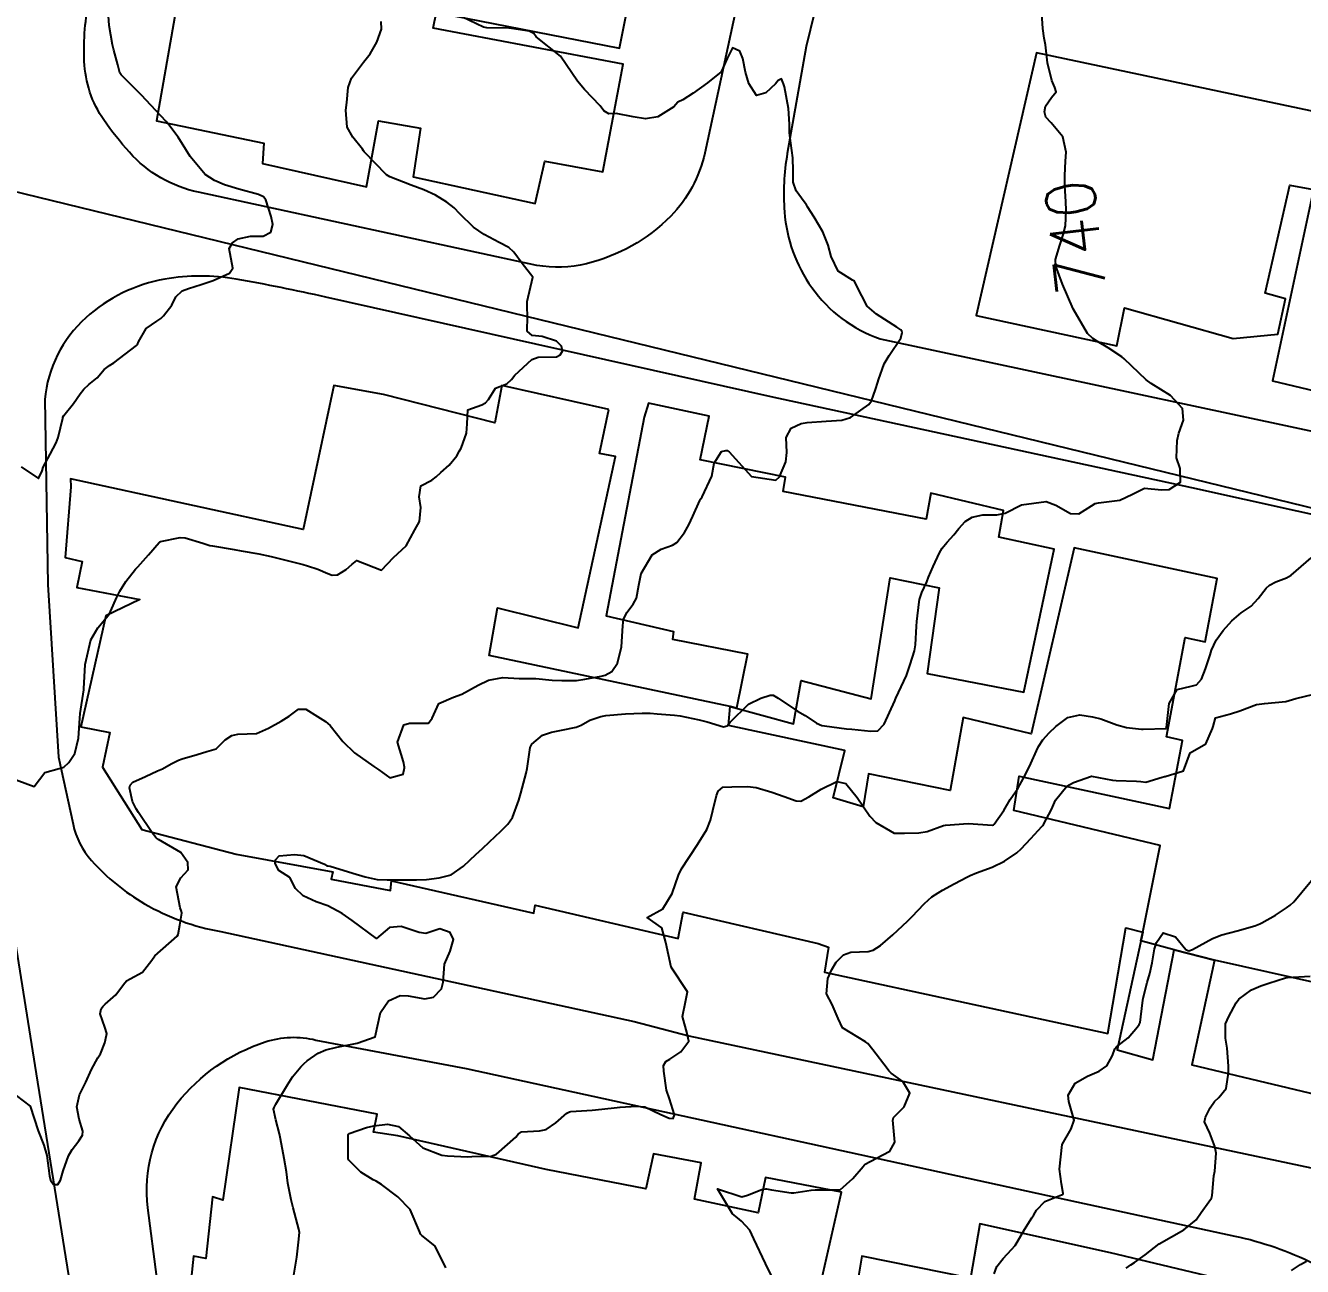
# Model space of a CAD drawing. Header units: metres. Extents: x 318500 to 325275, y 7408834 to 7428799.
# Drawn here: x 320217.4 to 320321.3, y 7413787.5 to 7413888.5 of the extents above; entities that cross this region are included whole.
import ezdxf
from ezdxf.enums import TextEntityAlignment as Align

# ---------------------------------------------------------------- set-up
doc = ezdxf.new("R2010")
doc.units = ezdxf.units.M
doc.header["$MEASUREMENT"] = 0
doc.linetypes.add('CONTINUO', pattern=[0])
for name, color, linetype in [('Cotas', 45, 'Continuous'), ('Curvas de Nivel 1m', 11, 'Continuous'), ('Curvas de Nivel 5m', 15, 'Continuous'), ('Edificações', 30, 'Continuous'), ('TEXTO', 45, 'Continuous'), ('Vias Primárias', 230, 'Continuous')]:
    doc.layers.add(name, color=color, linetype=linetype)
doc.styles.add('Style-STANDARD', font='STANDARD.shx')

msp = doc.modelspace()

# ---------------------------------------------------------------- linework, layer by layer
at = {"layer": 'Curvas de Nivel 1m', "flags": 128}
for points, elevation in [([(320216.11, 7413827.25), (320218.1, 7413826.51), (320218.96, 7413827.66), (320220.12, 7413827.99), (320220.5, 7413828.11), (320220.92, 7413828.48), (320221.39, 7413829.22), (320221.7, 7413830.47), (320221.8, 7413832.09), (320221.83, 7413832.47), (320222.12, 7413834.38), (320222.13, 7413834.46), (320222.24, 7413836.46), (320222.71, 7413838.45), (320223.27, 7413839.45), (320224.11, 7413840.43), (320224.19, 7413840.54), (320224.29, 7413840.76), (320224.82, 7413841.92), (320225.06, 7413842.42), (320225.54, 7413843.2), (320226.34, 7413844.2), (320226.52, 7413844.41), (320227.38, 7413845.37), (320228.27, 7413846.38), (320228.32, 7413846.43), (320228.37, 7413846.47), (320229.96, 7413846.78), (320230.38, 7413846.76), (320231.8, 7413846.34), (320232.37, 7413846.15), (320232.59, 7413846.1), (320234.36, 7413845.81), (320234.94, 7413845.71), (320236.36, 7413845.46), (320237.37, 7413845.25), (320238.35, 7413845.01), (320239.99, 7413844.59), (320240.34, 7413844.48), (320241.17, 7413844.21), (320241.99, 7413843.85), (320242.34, 7413843.71), (320242.76, 7413843.76), (320243.48, 7413844.18), (320243.93, 7413844.59), (320244.35, 7413844.91), (320246.34, 7413844.14), (320247.32, 7413845.16), (320248.37, 7413846.11), (320249.07, 7413847.42), (320249.45, 7413848.1), (320249.55, 7413849.24), (320249.42, 7413850.1), (320249.56, 7413850.98), (320250.44, 7413851.46), (320250.81, 7413851.72), (320251.19, 7413852.08), (320251.86, 7413852.67), (320252.47, 7413853.43), (320252.7, 7413853.83), (320252.82, 7413854.06), (320253.27, 7413855.27), (320253.32, 7413856.05), (320253.37, 7413857.19), (320254.52, 7413857.58), (320254.82, 7413857.74), (320255.07, 7413858.03), (320255.64, 7413858.93), (320256.55, 7413859.3), (320256.92, 7413859.64), (320257.19, 7413860), (320258.58, 7413861.28), (320259.1, 7413861.46), (320260.58, 7413861.48), (320260.89, 7413861.65), (320261.07, 7413861.95), (320261.01, 7413862.37), (320260.6, 7413862.76), (320259.42, 7413863.16), (320258.6, 7413863.24), (320258.19, 7413863.57), (320258.2, 7413863.99), (320258.22, 7413864.38), (320258.19, 7413865.99), (320258.66, 7413867.98), (320257.79, 7413869.1), (320257.13, 7413870), (320256.7, 7413870.4), (320255.93, 7413870.79), (320254.71, 7413871.45), (320253.84, 7413872.05), (320252.73, 7413873.14), (320252.27, 7413873.61), (320251.68, 7413874.08), (320250.75, 7413874.66), (320249.79, 7413875.07), (320248.76, 7413875.45), (320247.04, 7413876.14), (320246.77, 7413876.31), (320244.95, 7413878.17), (320244.88, 7413878.25), (320244.8, 7413878.38), (320244.01, 7413879.38), (320243.57, 7413880.19), (320243.46, 7413881.57), (320243.52, 7413882.19), (320243.64, 7413883.42), (320243.91, 7413884.18), (320244.89, 7413885.48), (320245.44, 7413886.16), (320245.98, 7413887.09), (320246.35, 7413888.15), (320246.31, 7413888.78)], 738), ([(320216.61, 7413801.37), (320217.76, 7413800.51), (320218.41, 7413798.5), (320218.87, 7413797.34), (320219.12, 7413796.5), (320219.33, 7413794.84), (320219.42, 7413794.49), (320219.67, 7413794.13), (320220.02, 7413794.14), (320220.24, 7413794.48), (320220.45, 7413795.24), (320220.87, 7413796.47), (320221.19, 7413796.98), (320221.72, 7413797.68), (320222.03, 7413798.15), (320222.04, 7413798.46), (320221.74, 7413799.45), (320221.57, 7413800.46), (320221.77, 7413801.42), (320222.29, 7413802.45), (320222.75, 7413803.49), (320223.28, 7413804.44), (320223.48, 7413804.77), (320223.83, 7413805.66), (320223.98, 7413806.28), (320223.99, 7413806.43), (320223.85, 7413806.95), (320223.45, 7413808.03), (320223.55, 7413808.43), (320223.67, 7413808.63), (320223.87, 7413808.81), (320224.74, 7413809.56), (320225.37, 7413810.42), (320225.6, 7413810.71), (320225.9, 7413810.86), (320226.89, 7413811.41), (320227.65, 7413812.38), (320227.92, 7413812.75), (320229.73, 7413814.35), (320229.8, 7413814.49), (320229.95, 7413815.25), (320230.1, 7413816.22), (320230.09, 7413816.35), (320229.97, 7413816.65), (320229.63, 7413818.36), (320230.01, 7413819.08), (320230.61, 7413819.75), (320230.58, 7413820.34), (320230.03, 7413821.14), (320228.21, 7413822.21), (320228.05, 7413822.31), (320227.98, 7413822.38), (320227.68, 7413822.76), (320226.58, 7413824.4), (320226.38, 7413824.7), (320226.09, 7413825.31), (320225.85, 7413826.41), (320225.89, 7413826.63), (320226.11, 7413826.88), (320227.16, 7413827.34), (320228.12, 7413827.79), (320228.53, 7413827.97), (320229.23, 7413828.36), (320229.82, 7413828.67), (320230.14, 7413828.78), (320231.34, 7413829.14), (320232.15, 7413829.37), (320232.89, 7413829.58), (320233.63, 7413830.31), (320234.16, 7413830.68), (320234.66, 7413830.79), (320236.17, 7413830.84), (320237.16, 7413831.27), (320238.18, 7413831.85), (320238.83, 7413832.24), (320239.6, 7413832.81), (320240.19, 7413832.83), (320241.13, 7413832.21), (320241.79, 7413831.81), (320242.17, 7413831.49), (320243.21, 7413830.18), (320244.15, 7413829.27), (320245.74, 7413828.15), (320246.13, 7413827.87), (320247.02, 7413827.22), (320248.12, 7413827.52), (320248.21, 7413828.03), (320248.21, 7413828.11), (320248.14, 7413828.54), (320247.66, 7413830.12), (320248.17, 7413831.55), (320248.62, 7413831.67), (320250.18, 7413831.69), (320250.47, 7413832.09), (320251.01, 7413833.27), (320252.21, 7413833.8), (320252.89, 7413834.05), (320254.22, 7413834.78), (320255.07, 7413835.18), (320256.23, 7413835.4), (320257.56, 7413835.32), (320258.23, 7413835.31), (320258.9, 7413835.3), (320260.23, 7413835.18), (320261.03, 7413835.14), (320262.23, 7413835.16), (320262.9, 7413835.25), (320264.23, 7413835.5), (320264.55, 7413835.58), (320265.08, 7413835.89), (320265.56, 7413836.57), (320265.88, 7413837.88), (320266, 7413839.59), (320266.01, 7413839.87), (320266.05, 7413840.12), (320266.3, 7413840.68), (320266.82, 7413841.36), (320267.11, 7413841.86), (320267.29, 7413842.92), (320267.49, 7413843.86), (320268.37, 7413845.39), (320269.1, 7413845.84), (320270.04, 7413846.16), (320270.38, 7413846.39), (320271, 7413847.2), (320271.35, 7413847.81), (320271.68, 7413848.53), (320272.26, 7413849.8), (320272.31, 7413849.92), (320272.43, 7413850.11), (320273.24, 7413851.79), (320273.42, 7413852.83), (320274.01, 7413853.78), (320274.37, 7413853.88), (320274.48, 7413853.87), (320274.64, 7413853.77), (320276.45, 7413851.74), (320278.45, 7413851.45), (320278.74, 7413851.72), (320279.24, 7413852.94), (320279.34, 7413853.71), (320279.28, 7413854.93), (320279.69, 7413855.7), (320280.51, 7413856.07), (320281, 7413856.16), (320282.52, 7413856.26), (320283.82, 7413856.35), (320284.52, 7413856.55), (320286, 7413857.62), (320286.23, 7413857.92), (320286.55, 7413858.82), (320286.75, 7413859.42), (320286.79, 7413859.61), (320287.26, 7413860.92), (320287.67, 7413861.59), (320288.6, 7413863.02), (320288.73, 7413863.46), (320288.69, 7413863.58), (320288.61, 7413863.68), (320288.28, 7413863.92), (320286.63, 7413864.97), (320285.86, 7413865.62), (320285, 7413867.3), (320284.83, 7413867.64), (320284.73, 7413867.7), (320284.67, 7413867.72), (320283.5, 7413868.47), (320282.94, 7413869.66), (320282.7, 7413870.58), (320282.25, 7413871.67), (320281.56, 7413872.85), (320281.02, 7413873.69), (320280.92, 7413873.85), (320280.75, 7413874.1), (320280.08, 7413875.01), (320279.85, 7413875.7), (320279.86, 7413876.62), (320279.82, 7413877.7), (320279.65, 7413878.88), (320279.56, 7413879.71), (320279.56, 7413880.43), (320279.48, 7413881.71), (320279.13, 7413883.46), (320279.07, 7413883.72), (320278.89, 7413884.12), (320278.63, 7413883.97), (320278.42, 7413883.72), (320277.63, 7413882.97), (320276.87, 7413882.76), (320276.23, 7413883.75), (320275.98, 7413884.67), (320275.74, 7413885.76), (320275.51, 7413886.36), (320274.92, 7413886.63), (320274.47, 7413885.78), (320273.98, 7413884.69), (320272.88, 7413883.8), (320271.72, 7413882.96), (320270.86, 7413882.41), (320270.47, 7413882.21), (320270.15, 7413881.83), (320268.84, 7413881.03), (320267.84, 7413880.87), (320266.84, 7413881.02), (320265.44, 7413881.29), (320264.84, 7413881.27), (320264.45, 7413881.51), (320264.14, 7413881.91), (320262.87, 7413883.26), (320262.3, 7413883.94), (320260.91, 7413885.96), (320258.93, 7413887.53), (320258.74, 7413887.8), (320258.36, 7413887.99), (320256.93, 7413888.22), (320256.71, 7413888.24), (320254.93, 7413888.26), (320254.65, 7413888.33), (320252.95, 7413889.14)], 739), ([(320217.02, 7413852.53), (320218.44, 7413851.59), (320218.73, 7413852.22), (320218.83, 7413852.51), (320219.39, 7413853.58), (320219.89, 7413854.5), (320220.05, 7413854.93), (320220.41, 7413856.49), (320220.43, 7413856.57), (320220.5, 7413856.72), (320221.3, 7413857.7), (320221.83, 7413858.47), (320222.14, 7413858.86), (320222.54, 7413859.23), (320223.21, 7413859.79), (320223.79, 7413860.45), (320224.22, 7413860.78), (320224.57, 7413861.01), (320226.41, 7413862.41), (320226.49, 7413862.5), (320226.58, 7413862.7), (320227.21, 7413863.79), (320228.06, 7413864.39), (320228.4, 7413864.6), (320228.62, 7413864.83), (320229.29, 7413865.71), (320229.62, 7413866.37), (320230.14, 7413866.87), (320230.65, 7413867.06), (320231.68, 7413867.37), (320232.65, 7413867.71), (320233.97, 7413868.31), (320234.25, 7413868.72), (320233.96, 7413870.31), (320234.23, 7413870.77), (320234.7, 7413871.09), (320235.68, 7413871.32), (320236.71, 7413871.32), (320237.35, 7413871.63), (320237.52, 7413872.27), (320237.37, 7413872.92), (320236.95, 7413874.28), (320236.74, 7413874.51), (320236.33, 7413874.7), (320234.75, 7413875.14), (320233.58, 7413875.5), (320232.76, 7413875.84), (320231.99, 7413876.34), (320230.79, 7413877.79), (320230.42, 7413878.36), (320229.8, 7413879.38), (320229.05, 7413880.38), (320228.82, 7413880.64), (320227.18, 7413882.41), (320226.86, 7413882.75), (320225.16, 7413884.44), (320225.06, 7413884.61), (320224.89, 7413885.27), (320224.56, 7413886.44), (320224.47, 7413886.88), (320224.18, 7413888.45), (320224.14, 7413889.25)], 737), ([(320251.59, 7413787.36), (320251.24, 7413788.07), (320250.68, 7413789.14), (320249.62, 7413789.98), (320249.53, 7413790.09), (320249.48, 7413790.24), (320248.67, 7413792.1), (320247.67, 7413793.14), (320246.34, 7413794.13), (320245.93, 7413794.39), (320245.68, 7413794.51), (320244.67, 7413795.13), (320243.7, 7413796.1), (320243.66, 7413796.17), (320243.65, 7413796.22), (320243.64, 7413798.17), (320243.66, 7413798.24), (320243.73, 7413798.29), (320245.13, 7413798.76), (320245.74, 7413798.92), (320246.83, 7413799.03), (320247.74, 7413798.84), (320248.64, 7413798.1), (320249.72, 7413797.11), (320251.25, 7413796.53), (320251.71, 7413796.46), (320253.36, 7413796.38), (320253.71, 7413796.4), (320255.27, 7413796.45), (320255.71, 7413796.61), (320257.27, 7413797.99), (320257.48, 7413798.24), (320257.74, 7413798.42), (320259.21, 7413798.49), (320259.74, 7413798.62), (320260.53, 7413799.16), (320261.44, 7413799.93), (320261.64, 7413800.05), (320261.76, 7413800.08), (320263.48, 7413800.19), (320263.76, 7413800.2), (320265.28, 7413800.36), (320265.77, 7413800.43), (320267.1, 7413800.52), (320267.77, 7413800.44), (320269.08, 7413799.83), (320269.76, 7413799.52), (320270.07, 7413799.5), (320270.2, 7413799.81), (320269.78, 7413801.1), (320269.55, 7413801.82), (320269.33, 7413803.36), (320269.29, 7413803.83), (320269.5, 7413804.14), (320269.82, 7413804.32), (320270.71, 7413804.93), (320271.37, 7413805.8), (320271.23, 7413806.42), (320270.83, 7413807.81), (320271.09, 7413809.01), (320271.24, 7413809.8), (320269.92, 7413811.82), (320269.5, 7413813.83), (320269.16, 7413815.03), (320267.97, 7413815.85), (320269.23, 7413816.58), (320270, 7413817.82), (320270.52, 7413819.31), (320270.76, 7413819.81), (320272.05, 7413821.79), (320272.83, 7413823.02), (320273.11, 7413823.78), (320273.31, 7413824.56), (320273.6, 7413825.78), (320273.75, 7413826.14), (320274.12, 7413826.48), (320274.85, 7413826.49), (320276.12, 7413826.52), (320276.83, 7413826.44), (320278.11, 7413826.05), (320279.11, 7413825.7), (320280.1, 7413825.35), (320280.46, 7413825.33), (320281.11, 7413825.68), (320282.12, 7413826.31), (320283.41, 7413826.93), (320284.12, 7413826.76), (320285.05, 7413825.62), (320286.09, 7413824.11), (320286.57, 7413823.6), (320288.07, 7413822.73), (320288.92, 7413822.72), (320290.07, 7413822.75), (320290.75, 7413822.86), (320292.08, 7413823.34), (320292.24, 7413823.37), (320294.08, 7413823.5), (320296.08, 7413823.39), (320296.14, 7413823.41), (320296.2, 7413823.47), (320296.99, 7413824.57), (320297.51, 7413825.46), (320297.74, 7413825.83), (320298.12, 7413826.37), (320298.73, 7413827.44), (320299.19, 7413828.39), (320299.65, 7413829.43), (320299.81, 7413829.78), (320300.17, 7413830.33), (320300.69, 7413830.9), (320301.21, 7413831.4), (320302.2, 7413832.13), (320303.17, 7413832.35), (320304.2, 7413832.2), (320304.88, 7413832.04), (320306.19, 7413831.54), (320306.96, 7413831.33), (320308.19, 7413831.18), (320308.33, 7413831.18), (320310.19, 7413831.25), (320310.21, 7413831.27), (320310.21, 7413831.29), (320310.22, 7413831.32), (320310.45, 7413833.29), (320311.08, 7413834.43), (320312.23, 7413834.68), (320312.68, 7413834.81), (320313.07, 7413835.25), (320313.39, 7413836.11), (320313.77, 7413837.24), (320313.9, 7413837.61), (320314.28, 7413838.42), (320314.83, 7413839.23), (320315.53, 7413840), (320316.31, 7413840.66), (320316.64, 7413840.88), (320317.11, 7413841.2), (320317.69, 7413841.83), (320318.34, 7413842.67), (320318.6, 7413842.92), (320319.11, 7413843.17), (320320, 7413843.51), (320320.36, 7413843.73), (320322, 7413845.14)], 741), ([(320278.57, 7413785.7), (320277.6, 7413787.71), (320276.66, 7413789.72), (320276.32, 7413790.41), (320275.64, 7413791.16), (320275.31, 7413791.41), (320274.92, 7413791.75), (320273.68, 7413793.77), (320275.67, 7413793.14), (320276.14, 7413793.27), (320277.31, 7413793.72), (320277.61, 7413793.78), (320277.68, 7413793.78), (320278.09, 7413793.71), (320279.68, 7413793.45), (320279.91, 7413793.45), (320281.31, 7413793.67), (320281.63, 7413793.71), (320281.68, 7413793.71), (320283.62, 7413793.69), (320283.68, 7413793.71), (320284.7, 7413794.62), (320285.55, 7413795.61), (320285.62, 7413795.71), (320285.71, 7413795.79), (320286.12, 7413796.01), (320287.72, 7413796.84), (320288.11, 7413797.57), (320287.96, 7413799.37), (320288.02, 7413799.58), (320288.88, 7413800.46), (320289.34, 7413801.56), (320288.76, 7413802.52), (320287.81, 7413803.18), (320287.62, 7413803.39), (320287.49, 7413803.58), (320286.34, 7413805.1), (320285.92, 7413805.61), (320285.84, 7413805.67), (320285.72, 7413805.73), (320283.86, 7413806.88), (320283.52, 7413807.64), (320283.03, 7413808.79), (320282.57, 7413809.65), (320282.66, 7413810.89), (320283, 7413811.64), (320283.34, 7413812.23), (320283.94, 7413812.83), (320284.53, 7413813.04), (320285.94, 7413813.1), (320286.35, 7413813.2), (320286.96, 7413813.59), (320287.96, 7413814.45), (320289.14, 7413815.56), (320289.55, 7413815.98), (320289.98, 7413816.43), (320290.54, 7413817), (320291.13, 7413817.54), (320291.65, 7413817.88), (320292.01, 7413818.09), (320292.94, 7413818.59), (320294.03, 7413819.17), (320294.24, 7413819.28), (320294.76, 7413819.49), (320296.03, 7413819.95), (320297.05, 7413820.45), (320298.05, 7413821.13), (320298.4, 7413821.44), (320299.2, 7413822.3), (320300.08, 7413823.28), (320300.15, 7413823.34), (320300.23, 7413823.42), (320300.86, 7413824.65), (320301.2, 7413825.4), (320302.12, 7413826.54), (320302.66, 7413826.85), (320304.13, 7413827.37), (320305.83, 7413827.05), (320306.13, 7413827.02), (320307.79, 7413826.97), (320308.13, 7413826.93), (320308.55, 7413826.88), (320309.87, 7413827.29), (320310.07, 7413827.35), (320310.13, 7413827.35), (320311.61, 7413827.79), (320312.16, 7413829.26), (320313.43, 7413829.99), (320313.98, 7413831.24), (320314.01, 7413831.42), (320314.2, 7413832.1), (320315.43, 7413832.45), (320316.2, 7413832.69), (320317.54, 7413833.19), (320318.21, 7413833.28), (320319.93, 7413833.44), (320320.22, 7413833.51), (320320.74, 7413833.68), (320322.22, 7413834.05)], 742), ([(320296.19, 7413786.86), (320296.43, 7413787.46), (320296.94, 7413788.12), (320297.62, 7413788.83), (320297.91, 7413789.16), (320298.08, 7413789.44), (320298.66, 7413790.46), (320299.27, 7413791.43), (320299.43, 7413791.65), (320299.66, 7413792.03), (320300.33, 7413792.75), (320301.68, 7413793.28), (320301.76, 7413793.31), (320301.81, 7413793.39), (320301.69, 7413794.2), (320301.51, 7413795.39), (320301.73, 7413797.39), (320302.48, 7413798.65), (320302.7, 7413799.38), (320302.28, 7413800.88), (320302.22, 7413801.39), (320302.8, 7413802.38), (320303.81, 7413802.96), (320304.75, 7413803.36), (320305.37, 7413803.79), (320305.83, 7413804.62), (320306.01, 7413805.17), (320306.16, 7413805.34), (320307.1, 7413806.08), (320307.86, 7413806.96), (320308.01, 7413807.16), (320308.08, 7413807.31), (320308.27, 7413808.92), (320308.32, 7413809.31), (320308.65, 7413810.56), (320308.86, 7413811.3), (320309.05, 7413812.18), (320309.26, 7413813.3), (320309.42, 7413813.84), (320309.96, 7413814.62), (320310.97, 7413814.28), (320311.79, 7413813.26), (320311.95, 7413813.17), (320312.05, 7413813.16), (320312.33, 7413813.25), (320313.96, 7413814.15), (320314.73, 7413814.46), (320315.97, 7413814.79), (320317.4, 7413815.19), (320317.81, 7413815.34), (320317.97, 7413815.42), (320319.1, 7413816.04), (320319.99, 7413816.64), (320320.28, 7413816.86), (320320.59, 7413817.14), (320321.23, 7413817.92), (320322.03, 7413818.87)], 743), ([(320306.94, 7413787.32), (320307.31, 7413787.6), (320307.61, 7413787.79), (320308.5, 7413788.42), (320309.63, 7413789.29), (320311.64, 7413790.43), (320312.63, 7413791.25), (320313.05, 7413791.85), (320313.67, 7413792.73), (320313.88, 7413793.03), (320313.93, 7413793.23), (320314.09, 7413794.84), (320314.15, 7413795.23), (320314.26, 7413796.69), (320314.17, 7413797.23), (320313.75, 7413798.3), (320313.33, 7413799.24), (320313.39, 7413799.61), (320313.78, 7413800.37), (320314.12, 7413800.89), (320314.49, 7413801.22), (320315.07, 7413801.95), (320315.27, 7413803.22), (320315.27, 7413803.77), (320315.16, 7413805.22), (320315.03, 7413806.04), (320315.03, 7413807.22), (320315.29, 7413807.8), (320315.89, 7413808.92), (320316.1, 7413809.21), (320317.13, 7413809.97), (320317.91, 7413810.31), (320318.56, 7413810.52), (320319.92, 7413810.95), (320320.08, 7413810.99), (320321.92, 7413811.09)], 744)]:
    msp.add_lwpolyline(points, dxfattribs=dict(at, elevation=elevation))
at = {"layer": 'Curvas de Nivel 5m', "flags": 128}
for points, elevation in [([(320239.2, 7413786.6), (320239.46, 7413788.22), (320239.61, 7413789.43), (320239.67, 7413790.22), (320239.62, 7413790.5), (320239.16, 7413792.23), (320239, 7413792.89), (320238.74, 7413794.23), (320238.62, 7413795.16), (320238.44, 7413796.24), (320238.12, 7413797.85), (320238.04, 7413798.25), (320237.75, 7413799.39), (320237.57, 7413800.25), (320237.61, 7413800.4), (320237.76, 7413800.67), (320238.69, 7413802.24), (320239.12, 7413802.9), (320239.8, 7413803.72), (320240.05, 7413803.98), (320240.31, 7413804.21), (320241.2, 7413804.82), (320241.82, 7413805.08), (320242.71, 7413805.3), (320243.83, 7413805.52), (320244.36, 7413805.63), (320245.84, 7413806.14), (320246.28, 7413808.13), (320246.92, 7413809.08), (320247.88, 7413809.51), (320248.51, 7413809.48), (320249.88, 7413809.23), (320250.58, 7413809.38), (320251.23, 7413810.07), (320251.36, 7413810.61), (320251.49, 7413812.07), (320251.93, 7413813.11), (320252.21, 7413814.06), (320251.95, 7413814.63), (320251.1, 7413814.93), (320249.95, 7413814.57), (320249.42, 7413814.63), (320247.96, 7413815.14), (320247.01, 7413815.06), (320245.94, 7413814.14), (320243.96, 7413815.61), (320243.16, 7413816.18), (320241.98, 7413816.8), (320241.04, 7413817.15), (320239.99, 7413817.63), (320239.36, 7413818.23), (320238.89, 7413819.12), (320238.01, 7413819.68), (320237.7, 7413820.25), (320237.73, 7413820.55), (320238.03, 7413820.88), (320239.26, 7413821), (320240.03, 7413820.9), (320241.7, 7413820.19), (320241.91, 7413820.08), (320242.02, 7413820.06), (320242.17, 7413820.04), (320244.01, 7413819.46), (320245.02, 7413819.16), (320246.01, 7413818.96), (320246.8, 7413818.92), (320248.01, 7413818.94), (320249.19, 7413818.92), (320250.01, 7413818.96), (320251.04, 7413819.1), (320252.01, 7413819.33), (320253.02, 7413820.04), (320253.53, 7413820.53), (320254.03, 7413820.99), (320254.57, 7413821.49), (320255.15, 7413822.02), (320255.61, 7413822.46), (320256.06, 7413822.89), (320256.63, 7413823.45), (320257.01, 7413824), (320257.53, 7413825.42), (320257.69, 7413825.99), (320258.13, 7413827.62), (320258.2, 7413827.98), (320258.44, 7413829.69), (320258.58, 7413829.97), (320259.44, 7413830.7), (320260.17, 7413830.95), (320261, 7413831.12), (320262.18, 7413831.35), (320262.6, 7413831.51), (320263.3, 7413831.91), (320264.19, 7413832.23), (320264.6, 7413832.3), (320266.2, 7413832.44), (320267.55, 7413832.5), (320268.2, 7413832.48), (320268.78, 7413832.43), (320270.19, 7413832.32), (320270.65, 7413832.27), (320272.19, 7413831.96), (320272.85, 7413831.78), (320274.18, 7413831.38), (320274.49, 7413831.46), (320274.72, 7413831.76), (320276.2, 7413833.23), (320277.21, 7413833.72), (320277.98, 7413833.95), (320278.21, 7413833.97), (320278.64, 7413833.71), (320280.2, 7413832.65), (320280.83, 7413832.31), (320281.75, 7413831.67), (320282.19, 7413831.49), (320282.39, 7413831.45), (320284.18, 7413831.23), (320284.61, 7413831.2), (320286.18, 7413831.04), (320286.73, 7413831.05), (320287.26, 7413831.59), (320288.11, 7413833.49), (320288.16, 7413833.58), (320288.21, 7413833.7), (320289.07, 7413835.57), (320289.37, 7413836.45), (320289.72, 7413837.57), (320289.8, 7413838.04), (320289.88, 7413839.56), (320289.91, 7413839.95), (320290.11, 7413841.56), (320290.14, 7413841.74), (320290.33, 7413842.3), (320290.72, 7413843.18), (320290.87, 7413843.55), (320291.24, 7413844.43), (320291.75, 7413845.54), (320291.98, 7413845.93), (320292.38, 7413846.42), (320292.92, 7413847), (320293.33, 7413847.52), (320293.83, 7413848.09), (320294.41, 7413848.45), (320295.29, 7413848.62), (320296.42, 7413848.64), (320297.11, 7413848.78), (320298.43, 7413849.45), (320300.43, 7413849.73), (320301.23, 7413849.41), (320302.42, 7413848.75), (320303.09, 7413848.72), (320304.12, 7413849.37), (320304.43, 7413849.56), (320304.69, 7413849.62), (320306.43, 7413849.82), (320307.45, 7413850.32), (320308.44, 7413850.8), (320309.81, 7413850.66), (320310.44, 7413850.7), (320311.37, 7413851.28), (320311.33, 7413852.41), (320311.04, 7413853.28), (320311.09, 7413854.69), (320311.24, 7413855.28), (320311.6, 7413856.35), (320311.53, 7413857.28), (320310.55, 7413858.35), (320308.98, 7413859.31), (320308.56, 7413859.62), (320306.78, 7413861.34), (320306.59, 7413861.5), (320305.47, 7413862.23), (320304.6, 7413862.75), (320304.22, 7413862.99), (320303.8, 7413863.38), (320302.64, 7413865.4), (320301.76, 7413867.41), (320301.23, 7413868.87), (320301.19, 7413869.42), (320301.54, 7413870.58), (320301.83, 7413871.41), (320302, 7413872.14), (320302.06, 7413873.41), (320302.03, 7413874.13), (320301.96, 7413875.41), (320301.95, 7413876.24), (320302, 7413877.41), (320302.06, 7413878.16), (320301.78, 7413879.41), (320300.84, 7413880.53), (320300.41, 7413880.99), (320300.3, 7413881.43), (320300.39, 7413881.89), (320300.87, 7413882.59), (320301.24, 7413883.05), (320301.13, 7413883.42), (320300.89, 7413883.98), (320300.54, 7413885.43), (320300.38, 7413886.88), (320300.28, 7413887.43), (320300.15, 7413888.22), (320300.09, 7413889.43)], 740), ([(320320.4, 7413787.14), (320321.13, 7413787.62), (320321.61, 7413787.9)], 745)]:
    msp.add_lwpolyline(points, dxfattribs=dict(at, elevation=elevation))
at = {"layer": 'Edificações'}
for points in [[(320252.09, 7413889.27), (320265.71, 7413886.6), (320266.97, 7413892.86)], [(320230.09, 7413892.34), (320228.04, 7413880.7), (320236.77, 7413878.89), (320236.67, 7413877.23), (320245.12, 7413875.33), (320246.1, 7413880.69), (320249.53, 7413880.11), (320248.92, 7413876.14), (320258.86, 7413873.96), (320259.63, 7413877.42), (320264.37, 7413876.55), (320266.01, 7413885.3), (320250.56, 7413888.25), (320250.82, 7413889.56)], [(320323.36, 7413881.21), (320299.64, 7413886.22), (320294.73, 7413864.86), (320306.19, 7413862.38), (320306.8, 7413865.47), (320315.65, 7413862.99), (320319.29, 7413863.35), (320319.9, 7413866.2), (320318.26, 7413866.68), (320320.26, 7413875.46), (320322.2, 7413875.1), (320318.86, 7413859.53), (320342.1, 7413854.01)], [(320264.84, 7413857.21), (320256.13, 7413859.16), (320255.57, 7413856.13), (320246.5, 7413858.44), (320242.46, 7413859.16), (320239.98, 7413847.45), (320221.04, 7413851.57), (320221.06, 7413850.9), (320220.62, 7413845.15), (320222, 7413844.84), (320221.56, 7413842.72), (320226.68, 7413841.74), (320223.93, 7413840.41), (320221.89, 7413831.39), (320224.25, 7413830.91), (320223.66, 7413828.09), (320226.84, 7413823.03), (320234.52, 7413821.03), (320242.38, 7413819.58), (320242.26, 7413818.99), (320247.07, 7413818.05), (320247.17, 7413818.84), (320258.74, 7413816.21), (320258.86, 7413816.87), (320270.5, 7413814.16), (320270.9, 7413816.3), (320281.87, 7413813.74), (320282.73, 7413813.46), (320282.41, 7413811.41), (320305.46, 7413806.43), (320306.92, 7413815.02), (320308.3, 7413814.66), (320306.2, 7413805.08), (320309.1, 7413804.29), (320310.84, 7413813.24), (320314.13, 7413812.4), (320312.3, 7413803.86), (320327.85, 7413800.15)], [(320329.55, 7413808.95), (320314.13, 7413812.4), (320310.84, 7413813.24), (320308.15, 7413813.97), (320308.3, 7413814.66), (320309.71, 7413821.73), (320297.79, 7413824.58), (320298.23, 7413827.36), (320310.46, 7413824.74), (320311.54, 7413830.28), (320310.23, 7413830.56), (320311.74, 7413838.65), (320313.36, 7413838.3), (320314.36, 7413843.45), (320302.71, 7413845.94), (320299.21, 7413830.8), (320293.69, 7413832.14), (320292.63, 7413826.21), (320285.98, 7413827.56), (320285.54, 7413824.86), (320283.11, 7413825.61), (320284.06, 7413829.45), (320274.58, 7413831.48), (320274.72, 7413833.03), (320279.87, 7413831.63), (320280.51, 7413835.14), (320286.19, 7413833.67), (320287.75, 7413843.5), (320291.74, 7413842.7), (320290.74, 7413835.72), (320298.61, 7413834.2), (320301.09, 7413845.85), (320296.57, 7413846.82), (320296.97, 7413848.98), (320291.06, 7413850.41), (320290.66, 7413848.29), (320279.03, 7413850.53), (320279.23, 7413851.69), (320272.28, 7413853.12), (320273, 7413856.65), (320268.08, 7413857.73), (320267.72, 7413856.57), (320264.64, 7413840.42), (320270.12, 7413839.14), (320270.02, 7413838.51), (320276.14, 7413837.32), (320275.23, 7413832.89), (320274.72, 7413833.03), (320255.1, 7413837.19), (320255.8, 7413841.06), (320262.35, 7413839.44), (320265.39, 7413853.38), (320264.08, 7413853.62), (320264.84, 7413857.21)], [(320282.03, 7413785.74), (320283.77, 7413793.52), (320277.6, 7413794.71), (320277.01, 7413791.82), (320271.82, 7413792.93), (320272.36, 7413795.9), (320268.49, 7413796.62), (320267.85, 7413793.78), (320259.76, 7413795.35), (320247.67, 7413798.09), (320245.71, 7413798.38), (320246, 7413799.85), (320234.77, 7413802.04), (320233.43, 7413792.87), (320232.59, 7413793.12), (320232.05, 7413788.1), (320231.05, 7413788.31), (320230.42, 7413782.33)], [(320317.72, 7413785.69), (320305.68, 7413788.58), (320295.05, 7413790.92), (320294.27, 7413786.51), (320285.43, 7413788.29), (320284.96, 7413785.36)]]:
    msp.add_lwpolyline(points, dxfattribs=at)
at = {"layer": 'TEXTO', "linetype": 'CONTINUO'}
msp.add_line((320180.08, 7413883.85), (320389.33, 7413832.78), dxfattribs=at)
at = {"layer": 'Vias Primárias'}
for points in [[(320371.2, 7413892.75), (320370.51, 7413893.9, 0.130629), (320367.59, 7413896.71, 0.067846), (320359.21, 7413900), (320329.9, 7413906.38), (320306.19, 7413911.48), (320297.93, 7413913.24, 0.146233), (320293.91, 7413912.92, 0.090047), (320288.63, 7413909.68, 0.158928), (320284.97, 7413903.37), (320280.9, 7413886.76), (320279.37, 7413878.04, 0.062505), (320279.14, 7413873.28, 0.136027), (320281.36, 7413867.13, 0.156088), (320286.92, 7413862.96), (320332.84, 7413853.15), (320344.44, 7413850.17, 0.112336), (320352.96, 7413849.94, 0.138489), (320357.22, 7413852.11, 0.085568), (320360.36, 7413856.23), (320365.23, 7413868.41), (320370.33, 7413880.91)], [(320276.26, 7413894.79), (320272.65, 7413878.07, -0.142698), (320269.88, 7413872.94, -0.139398), (320263.02, 7413869.07, -0.101468), (320258.98, 7413868.93), (320231.46, 7413874.88, -0.157496), (320225.84, 7413878.14, -0.032017), (320223.76, 7413880.77, -0.142318), (320222.17, 7413885.54, -0.059721), (320222.58, 7413890.73)], [(320342.04, 7413844.23), (320312.28, 7413850.82), (320278.05, 7413858.23), (320241.81, 7413866.36, 0.011645), (320234.53, 7413867.81, 0.087215), (320228.72, 7413867.81, 0.141887), (320222.28, 7413864.66, 0.186583), (320218.95, 7413858.01), (320219.19, 7413842.95), (320220.08, 7413828.91), (320221.25, 7413823.45, 0.130065), (320222.76, 7413820.5, 0.079273), (320227.07, 7413816.98, 0.087965), (320233.27, 7413814.72), (320266.91, 7413807.41), (320271.35, 7413806.23), (320321.99, 7413795.49, 0.071605)]]:
    msp.add_lwpolyline(points, format="xyb", dxfattribs=at)
msp.add_lwpolyline([(320217.91, 7413900.71), (320215.21, 7413887.73), (320213.99, 7413876.5), (320213.31, 7413865.38), (320212.94, 7413859.28), (320212.78, 7413850.65), (320213.26, 7413838.31), (320215, 7413823.44), (320218.13, 7413803.83), (320220.99, 7413786.04), (320224.06, 7413769.3), (320227.34, 7413752.4), (320230.2, 7413741.53), (320236.18, 7413723.32), (320241.85, 7413704.78), (320247.15, 7413689.89), (320250.91, 7413676.65), (320257.21, 7413657.49), (320264.42, 7413634.65), (320272.04, 7413611.4), (320280.68, 7413585.6)], dxfattribs=at)
msp.add_lwpolyline([(320253.23, 7413803.56), (320302.91, 7413792.72), (320315.79, 7413789.94, -0.061691), (320322.2, 7413787.71, -0.154846), (320326.08, 7413783.97, -0.150495), (320327.52, 7413776.84, -0.016921), (320326.85, 7413771.84, -0.016757), (320321.95, 7413747.81, -0.179417), (320317.39, 7413741, -0.174882), (320310.73, 7413739.08, -0.024443), (320307.42, 7413739.47), (320271.3, 7413747.24), (320243.85, 7413753.29, -0.082362), (320236.08, 7413756.4, -0.178327), (320232.29, 7413761.16), (320228.79, 7413780.95), (320227.35, 7413792.24, -0.201348), (320229.7, 7413800.72, -0.147498), (320236.89, 7413805.74, -0.142167), (320241.01, 7413805.89)], format="xyb", close=True, dxfattribs=at)

# ---------------------------------------------------------------- texts
at = {"layer": 'Cotas', "style": 'Style-STANDARD'}
msp.add_text('740', height=4, rotation=96.6675, dxfattribs=at).set_placement((320302.8, 7413871.23, 740), align=Align.MIDDLE_CENTER)

doc.saveas('drawing.dxf')
